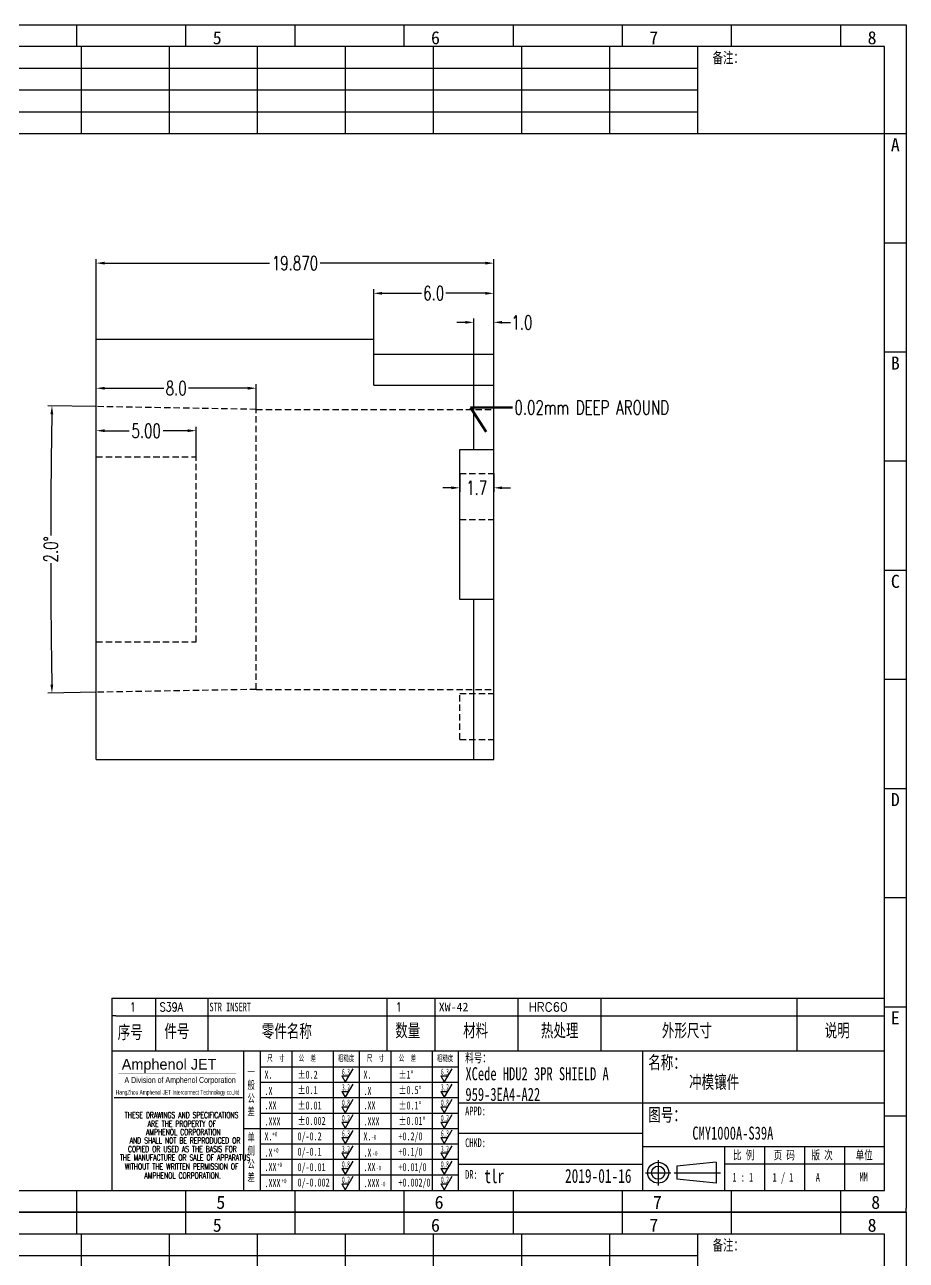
# Model space of a CAD drawing. Header units: millimetres. Extents: x -2852 to 5627, y -2271 to 1849.
# Drawn here: x -113.8 to -69.8, y -129.3 to -67.6 of the extents above; entities that cross this region are included whole.
import ezdxf
from ezdxf.enums import TextEntityAlignment as Align

# ---------------------------------------------------------------- set-up
doc = ezdxf.new("R2010")
doc.units = ezdxf.units.MM
doc.header["$PDSIZE"] = 3
doc.linetypes.add('DASHED2', pattern=[9.525, 6.35, -3.175])
for name, color, linetype in [('1', 7, 'Continuous'), ('11', 4, 'DASHED2'), ('41', 1, 'Continuous')]:
    doc.layers.add(name, color=color, linetype=linetype)
doc.styles.add('CH', font='仿宋_GB2312_0.ttf')
doc.styles.add('jet02', font='simplex.shx', dxfattribs={"width": 0.7})
doc.styles.add('SIMPLEX', font='SIMPLEX')
doc.styles.get("Standard").update_dxf_attribs({"font": '仿宋_GB2312_0.ttf', "width": 0.7})
doc.styles.add('TEXTSTYLE_1', font='TRIUMB.TTF')
doc.styles.add('TEXTSTYLE_2', font='TRIUM.TTF')
doc.styles.add('tk', font='', dxfattribs={"width": 0.7})
doc.styles.add('tk 2', font='仿宋_GB2312_0.ttf', dxfattribs={"width": 0.65})
doc.styles.add('tk 4', font='simplex.shx', dxfattribs={"width": 0.65, "bigfont": 'bigfont.shx'})
doc.styles.get('tk').set_extended_font_data('NSimSun')
doc.dimstyles.new('jet02', dxfattribs={"dimtxt": 3.5, "dimasz": 2.1, "dimexe": 1, "dimexo": 0, "dimgap": 0.5, "dimtad": 0, "dimtoh": 1, "dimdec": 3, "dimzin": 9, "dimdsep": 46, "dimtxsty": 'jet02', "dimcen": 0, "dimclrt": 256, "dimazin": 2, "dimtfac": 1, "dimtdec": 3, "dimtofl": 0, "dimtmove": 0, "dimatfit": 1, "dimfxl": 0, "dimarcsym": 0})

# ---------------------------------------------------------------- blocks, each defined once
blk = doc.blocks.new('A3-N')
at = {"layer": '1', "color": 1}
for p, q in [((0, 0), (0, 296.73)), ((0, 296.73), (420, 296.73)), ((21.82, 291.27), (21.82, 296.73)), ((49.09, 291.27), (49.09, 296.73)), ((76.36, 291.27), (76.36, 296.73)), ((103.64, 291.27), (103.64, 296.73)), ((103.64, 291.27), (103.64, 296.73)), ((103.64, 291.27), (103.64, 296.73)), ((130.91, 291.27), (130.91, 296.73)), ((158.18, 291.27), (158.18, 296.73)), ((185.45, 291.27), (185.45, 296.73)), ((212.73, 291.27), (212.73, 296.73)), ((240, 291.27), (240, 296.73)), ((267.27, 291.27), (267.27, 296.73)), ((294.55, 291.27), (294.55, 296.73)), ((321.82, 291.27), (321.82, 296.73)), ((349.09, 291.27), (349.09, 296.73)), ((376.36, 291.27), (376.36, 296.73)), ((403.64, 291.27), (403.64, 296.73)), ((420, 296.73), (420, 1)), ((5.45, 269.45), (0, 269.45)), ((420, 269.45), (414.55, 269.45)), ((5.45, 242.18), (0, 242.18)), ((420, 242.18), (414.55, 242.18)), ((5.45, 214.91), (0, 214.91)), ((420, 214.91), (414.55, 214.91)), ((5.45, 187.64), (0, 187.64)), ((420, 187.64), (414.55, 187.64)), ((5.45, 160.36), (0, 160.36)), ((420, 160.36), (414.55, 160.36)), ((5.45, 133.09), (0, 133.09)), ((420, 133.09), (414.55, 133.09)), ((5.45, 105.82), (0, 105.82)), ((420, 105.82), (414.55, 105.82)), ((5.45, 78.55), (0, 78.55)), ((420, 78.55), (414.55, 78.55)), ((5.45, 51.27), (0, 51.27)), ((420, 51.27), (414.55, 51.27)), ((222.45, 49.09), (221.45, 49.09)), ((221.45, 49.09), (221.45, 40.36)), ((222.45, 49.09), (414.55, 49.09)), ((232.36, 49.09), (232.36, 40.36)), ((245.45, 49.09), (245.45, 40.36)), ((290.18, 49.09), (290.18, 40.36)), ((302.18, 49.09), (302.18, 40.36)), ((322.91, 49.09), (322.91, 40.36)), ((343.64, 49.09), (343.64, 40.36)), ((392.73, 40.36), (392.73, 49.09)), ((258.55, 40.36), (258.55, 5.44)), ((266.45, 40.36), (266.45, 5.44)), ((276.78, 40.36), (276.78, 5.45)), ((291.18, 40.36), (291.18, 5.45)), ((301.51, 40.37), (301.51, 5.46)), ((308.01, 40.36), (308.01, 5.45)), ((354.09, 40.36), (354.09, 5.45)), ((308.01, 32.39), (258.55, 32.39)), ((308.01, 28.54), (258.55, 28.54)), ((414.55, 27.27), (308.01, 27.27)), ((5.45, 24), (0, 24)), ((308.01, 24.69), (258.55, 24.69)), ((420, 24), (414.55, 24)), ((354.09, 19.63), (308.01, 19.63)), ((308.01, 16.99), (258.55, 16.99)), ((414.55, 16.36), (354.09, 16.36)), ((374.55, 16.36), (374.55, 5.45)), ((384.55, 16.36), (384.55, 5.45)), ((394.55, 16.36), (394.55, 5.45)), ((404.55, 16.36), (404.55, 5.45)), ((308.01, 13.14), (258.55, 13.14)), ((372.51, 12.49), (362.69, 11.5)), ((372.51, 12.49), (372.51, 7.25)), ((308.01, 9.29), (258.55, 9.29)), ((308.01, 11.99), (354.09, 11.99)), ((362.69, 11.5), (362.69, 8.23)), ((414.55, 12), (374.55, 12)), ((372.51, 7.25), (362.69, 8.23)), ((21.82, 0), (21.82, 5.45)), ((49.09, 0), (49.09, 5.45)), ((76.36, 0), (76.36, 5.45)), ((103.64, 0), (103.64, 5.45)), ((130.91, 0), (130.91, 5.45)), ((158.18, 0), (158.18, 5.45)), ((185.45, 0), (185.45, 5.45)), ((212.73, 0), (212.73, 5.45)), ((240, 0), (240, 5.45)), ((267.27, 0), (267.27, 5.45)), ((294.55, 0), (294.55, 5.45)), ((321.82, 0), (321.82, 5.45)), ((349.09, 0), (349.09, 5.45)), ((376.36, 0), (376.36, 5.45)), ((403.64, 0), (403.64, 5.45)), ((1, 0), (0, 0)), ((420, 0), (1, 0)), ((420, 0), (420, 1))]:
    blk.add_line(p, q, dxfattribs=at)
at = {"layer": '1'}
for p, q in [((414.55, 278.18), (414.55, 284.73)), ((221.45, 40.36), (221.45, 5.45)), ((221.45, 40.36), (414.55, 40.36)), ((221.45, 40.36), (414.55, 40.36)), ((254.41, 40.36), (254.41, 5.45)), ((283.28, 40.36), (283.28, 5.45)), ((308.01, 36.24), (258.55, 36.24)), ((222.08, 28.67), (254.12, 28.67)), ((308.01, 20.84), (254.41, 20.84))]:
    blk.add_line(p, q, dxfattribs=at)
at = {"layer": '1', "color": 1, "ltscale": 0.05}
for p, q in [((278.93, 34.04), (279.79, 32.56)), ((278.93, 34.04), (280.65, 34.04)), ((281.68, 35.84), (279.79, 32.56)), ((303.66, 34.05), (304.52, 32.56)), ((303.66, 34.05), (305.38, 34.05)), ((306.41, 35.84), (304.52, 32.56)), ((281.68, 31.99), (279.79, 28.71)), ((306.41, 31.99), (304.52, 28.71)), ((278.93, 30.19), (279.79, 28.71)), ((278.93, 30.19), (280.65, 30.19)), ((281.68, 28.14), (279.79, 24.86)), ((303.66, 30.2), (305.38, 30.2)), ((303.66, 30.2), (304.52, 28.71)), ((306.41, 28.14), (304.52, 24.86)), ((278.93, 26.34), (279.79, 24.86)), ((278.93, 26.34), (280.65, 26.34)), ((303.66, 26.35), (304.52, 24.86)), ((303.66, 26.35), (305.38, 26.35)), ((278.93, 22.49), (280.65, 22.49)), ((278.93, 22.49), (279.79, 21.01)), ((281.68, 24.29), (279.79, 21.01)), ((303.66, 22.5), (305.38, 22.5)), ((303.66, 22.5), (304.52, 21.01)), ((306.41, 24.29), (304.52, 21.01)), ((278.93, 18.66), (279.79, 17.17)), ((278.93, 18.66), (280.65, 18.66)), ((281.68, 20.45), (279.79, 17.17)), ((303.66, 18.66), (304.52, 17.18)), ((303.66, 18.66), (305.38, 18.66)), ((306.41, 20.46), (304.52, 17.18)), ((281.68, 16.6), (279.79, 13.32)), ((306.41, 16.61), (304.52, 13.33)), ((278.93, 14.81), (280.65, 14.81)), ((278.93, 14.81), (279.79, 13.32)), ((281.68, 12.75), (279.79, 9.47)), ((303.66, 14.81), (305.38, 14.81)), ((303.66, 14.81), (304.52, 13.33)), ((306.41, 12.76), (304.52, 9.48)), ((278.93, 10.96), (279.79, 9.47)), ((278.93, 10.96), (280.65, 10.96)), ((303.66, 10.96), (304.52, 9.48)), ((303.66, 10.96), (305.38, 10.96)), ((278.93, 7.11), (279.79, 5.62)), ((278.93, 7.11), (280.65, 7.11)), ((281.68, 8.9), (279.79, 5.62)), ((303.66, 7.11), (305.38, 7.11)), ((303.66, 7.11), (304.52, 5.63)), ((306.41, 8.91), (304.52, 5.63))]:
    blk.add_line(p, q, dxfattribs=at)
at = {"layer": '1', "color": 1, "ltscale": 0.1}
for p, q in [((358.01, 13.02), (358.01, 6.71)), ((354.86, 9.87), (361.17, 9.87)), ((362.03, 9.87), (373.54, 9.87))]:
    blk.add_line(p, q, dxfattribs=at)
at = {"layer": '1'}
blk.add_lwpolyline([(221.45, 5.45), (414.55, 5.45), (414.55, 291.27), (5.45, 291.27), (5.45, 5.45), (414.55, 5.45)], dxfattribs=at)
at = {"layer": '1', "color": 7, "linetype": 'Continuous', "const_width": 0.123}
blk.add_lwpolyline([(223.11, 34.74), (252.6, 34.76)], dxfattribs=at)
at = {"layer": '1', "color": 1}
for radius in [2.62, 1.64]:
    blk.add_circle((358.01, 9.87), radius, dxfattribs=at)
at = {"layer": '41'}
for p, q in [((27.27, 291.27), (27.27, 269.45)), ((60, 291.27), (60, 269.45)), ((81.82, 291.27), (81.82, 269.45)), ((103.82, 291.27), (103.82, 269.45)), ((125.82, 291.27), (125.82, 269.45)), ((147.82, 291.27), (147.82, 269.45)), ((169.82, 291.27), (169.82, 269.45)), ((191.82, 291.27), (191.82, 269.45)), ((213.82, 291.27), (213.82, 269.45)), ((235.82, 291.27), (235.82, 269.45)), ((257.82, 291.27), (257.82, 269.45)), ((279.82, 291.27), (279.82, 269.45)), ((301.82, 291.27), (301.82, 269.45)), ((323.82, 291.27), (323.82, 269.45)), ((345.82, 291.27), (345.82, 269.45)), ((367.82, 291.27), (367.82, 269.45)), ((367.82, 285.82), (5.45, 285.82)), ((367.82, 280.36), (5.45, 280.36)), ((367.82, 274.91), (5.45, 274.91)), ((414.55, 269.45), (5.45, 269.45))]:
    blk.add_line(p, q, dxfattribs=at)
at = {"layer": '1', "color": 1}
for s, p in [('1', (29.64, 295.11)), ('2', (84.18, 295.11)), ('3', (138.73, 295.11)), ('4', (193.27, 295.11)), ('5', (247.82, 295.11)), ('6', (302.36, 295.11)), ('7', (356.91, 295.11)), ('8', (411.45, 295.11)), ('1', (30.53, 4.11)), ('2', (85.08, 4.11)), ('3', (139.62, 4.11)), ('4', (194.17, 4.11)), ('5', (248.72, 4.11)), ('6', (303.26, 4.11)), ('7', (357.81, 4.11)), ('8', (412.35, 4.11))]:
    blk.add_text(s, height=3.27, dxfattribs=at).set_placement(p, align=Align.TOP_CENTER)
at = {"layer": '1', "style": 'tk', "width": 0.7}
for s, p in [('投单日期:', (16.36, 288.55)), ('工    序:', (70.91, 288.55)), ('备注：', (375.51, 288.55)), ('交    期:', (16.36, 283.09)), ('预估工时:', (70.91, 283.09)), ('加工代码:', (16.36, 277.64)), ('实际工时:', (70.91, 277.64)), ('数    量:', (16.36, 272.18)), ('工序交期:', (70.91, 272.18))]:
    blk.add_text(s, height=2.727, dxfattribs=at).set_placement(p, align=Align.MIDDLE)
at = {"layer": '1', "color": 1}
for s, p in [('A', (2.04, 268.36)), ('B', (2.04, 213.82)), ('C', (2.04, 159.27)), ('D', (2.04, 104.73)), ('E', (2.04, 50.18))]:
    blk.add_text(s, height=3.27, dxfattribs=at).set_placement(p, align=Align.TOP_LEFT)
for s, p in [('A', (418.37, 268.36)), ('B', (418.37, 213.82)), ('C', (418.37, 159.27)), ('D', (418.37, 104.73)), ('E', (418.37, 50.18))]:
    blk.add_text(s, height=3.27, dxfattribs=at).set_placement(p, align=Align.TOP_RIGHT)
at = {"layer": '1', "color": 1, "style": 'tk 2', "width": 0.7}
for s, height, p in [('序号', 3.273, (222.96, 43.34)), ('件号', 3.273, (234.62, 43.61)), ('零件名称', 3.273, (258.97, 43.61)), ('数量', 3.273, (292.3, 43.78)), ('材料', 3.273, (309.27, 43.78)), ('热处理', 3.273, (328.71, 43.78)), ('外形尺寸', 3.273, (358.94, 43.78)), ('说明', 3.273, (399.61, 43.78)), ('料号：', 2.182, (309.77, 37.46)), ('名称：', 3.273, (355.52, 35.79)), ('图号：', 3.273, (355.52, 22.7)), ('比 例', 2.182, (376.69, 13.18)), ('页 码', 2.182, (386.85, 13.18)), ('版 次', 2.182, (396.31, 13.18)), ('单位', 2.182, (407.35, 13.18))]:
    blk.add_text(s, height=height, dxfattribs=at).set_placement(p)
at = {"layer": '1', "color": 7, "linetype": 'Continuous', "style": 'TEXTSTYLE_1'}
blk.add_text('Amphenol JET', height=2.7, dxfattribs=at).set_placement((223.96, 35.61))
at = {"layer": '1', "color": 1, "style": 'tk 2', "width": 0.7}
for s, p in [('X.', (259.64, 34.37)), ('%%P0.2', (267.9, 34.37)), ('X.', (284.37, 34.37)), ('%%P1%%D', (293.12, 34.37)), ('.X', (259.64, 30.28)), ('%%P0.1', (267.9, 30.52)), ('.X', (284.37, 30.28)), ('%%P0.5%%D', (293.12, 30.52)), ('%%P0.01', (267.9, 26.67)), ('%%P0.1%%D', (293.12, 26.67)), ('.XX', (259.64, 26.71)), ('.XX', (284.37, 26.71)), ('.XXX', (259.64, 22.68)), ('%%P0.002', (267.9, 22.82)), ('.XXX', (284.37, 22.68)), ('%%P0.01%%D', (293.12, 22.82)), ('X.', (259.64, 18.97)), ('0/-0.2', (267.9, 18.97)), ('X.', (284.37, 18.97)), ('+0.2/0', (293.12, 18.97)), ('.X', (259.64, 14.88)), ('0/-0.1', (267.9, 15.12)), ('.X', (284.37, 14.88)), ('+0.1/0', (293.12, 15.12)), ('0/-0.01', (267.9, 11.27)), ('+0.01/0', (293.12, 11.27)), ('.XX', (259.64, 11.31)), ('.XX', (284.37, 11.31)), ('.XXX', (259.64, 7.28)), ('0/-0.002', (267.9, 7.42)), ('.XXX', (284.37, 7.28)), ('+0.002/0', (293.12, 7.42))]:
    blk.add_text(s, height=2, dxfattribs=at).set_placement(p, align=Align.MIDDLE_LEFT)
at = {"layer": '1', "color": 1, "ltscale": 0.05, "style": 'tk 2', "width": 0.5}
for s, p in [('6.3', (279.01, 34.26)), ('6.3', (303.74, 34.27)), ('3.2', (279.01, 30.41)), ('3.2', (303.74, 30.42)), ('0.8', (279.01, 26.56)), ('0.8', (303.74, 26.57)), ('0.2', (279.01, 22.71)), ('0.2', (303.74, 22.72)), ('6.3', (279.01, 18.87)), ('6.3', (303.74, 18.88)), ('3.2', (279.01, 15.02)), ('3.2', (303.74, 15.03)), ('0.8', (279.01, 11.17)), ('0.8', (303.74, 11.18)), ('0.2', (279.01, 7.32)), ('0.2', (303.74, 7.33))]:
    blk.add_text(s, height=1.6, dxfattribs=at).set_placement(p)
at = {"layer": '1', "color": 7, "linetype": 'Continuous'}
for s, height, style, width, p in [('A Division of Amphenol Corporation', 1.5, 'TEXTSTYLE_2', 0.7, (224.64, 32.29)), ('HangZhou Amphenol JET Interconnect Technology co.,ltd ', 1.2, 'TEXTSTYLE_2', 0.6, (222.47, 29.36)), ('THESE DRAWINGS AND SPECIFICATIONS', 1.5, 'tk 4', 0.6, (224.73, 23.52)), ('ARE THE PROPERTY OF', 1.5, 'tk 4', 0.6, (230.45, 21.35)), ('AND SHALL NOT BE REPRODUCED OR', 1.5, 'tk 4', 0.6, (225.95, 17.17)), ('AMPHENOL CORPORATION', 1.5, 'tk 4', 0.6, (230.04, 19.27)), ('COPIED OR USED AS THE BASIS FOR', 1.5, 'tk 4', 0.6, (225.54, 15.02)), ('THE MANUFACTURE OR SALE OF APPARATUS', 1.5, 'tk 4', 0.6, (223.5, 12.92)), ('WITHOUT THE WRITTEN PERMISSION OF', 1.5, 'tk 4', 0.6, (224.73, 10.67)), ('AMPHENOL CORPORATION.', 1.5, 'tk 4', 0.6, (229.63, 8.4))]:
    blk.add_text(s, height=height, dxfattribs=dict(at, style=style, width=width)).set_placement(p)
at = {"layer": '1', "style": 'tk 2', "width": 0.7}
for s, p in [('APPD:', (309.77, 24.21)), ('CHKD:', (309.77, 16.27)), ('DR:', (309.77, 8.35))]:
    blk.add_text(s, height=2.182, dxfattribs=at).set_placement(p)
at = {"layer": '1', "color": 7, "style": 'tk 2', "width": 0.7}
blk.add_text('MM', height=2.182, dxfattribs=at).set_placement((408.31, 7.75))
at = {"layer": '1', "color": 1, "ltscale": 0.05, "char_height": 1.5, "width": 6.3627, "attachment_point": 1, "style": 'tk 2'}
for s, insert in [('尺  寸', (260.31, 39.25)), ('公  差', (268.17, 39.25)), ('粗糙度', (277.98, 39.25)), ('尺  寸', (285.2, 39.25)), ('公  差', (293.18, 39.25)), ('粗糙度', (302.71, 39.26))]:
    blk.add_mtext(s, dxfattribs=dict(at, insert=insert))
at = {"layer": '1', "ltscale": 0.05, "char_height": 2, "width": 2.5195, "attachment_point": 1, "style": 'tk 2'}
for s, insert in [('一般公差', (255.39, 36.11)), ('单侧公差', (255.39, 19.71))]:
    blk.add_mtext(s, dxfattribs=dict(at, insert=insert))
at = {"layer": '1', "color": 1, "ltscale": 0.05, "char_height": 1.2, "width": 5.1396, "attachment_point": 1, "line_spacing_factor": 0.8, "style": 'tk 2'}
for s, insert in [('+0', (261.58, 20.13)), ('-0', (286.31, 19.33)), ('+0', (261.88, 16.09)), ('+0', (262.79, 12.45)), ('-0', (286.61, 15.29)), ('-0', (287.51, 11.65)), ('+0', (263.87, 8.44)), ('-0', (288.59, 7.64))]:
    blk.add_mtext(s, dxfattribs=dict(at, insert=insert))
at = {"layer": '1', "style": 'tk 2', "width": 0.7}
for tag, p in [('PATR-NO1', (309.84, 32.96)), ('TITLE', (365.74, 30.9)), ('PATR-NO2', (309.84, 27.81)), ('DWG-NO:', (366.54, 18.14))]:
    blk.add_attdef(tag, p, '', height=3.27, dxfattribs=at)
at = {"layer": '1', "color": 1, "style": 'tk 2', "width": 0.7}
for tag, p in [('DRAW', (314.55, 7.27)), ('DATE', (334.72, 7.32))]:
    blk.add_attdef(tag, p, '', height=3.49, dxfattribs=at)
at = {"layer": '1', "style": 'tk 2', "width": 0.7}
for tag, p in [('SCALE', (376.55, 8.73)), ('SHEET', (386.6, 8.72)), ('REV', (397.38, 8.73))]:
    blk.add_attdef(tag, text='', height=2.18, dxfattribs=at).set_placement(p, align=Align.MIDDLE_LEFT)
blk = doc.blocks.new('FB3')
at = {"layer": '1', "color": 1}
for p, q in [((0, 4.36), (193.09, 4.36)), ((0, 4.36), (0, 0)), ((10.91, 4.36), (10.91, 0)), ((24, 4.36), (24, 0)), ((68.73, 4.36), (68.73, 0)), ((80.73, 4.36), (80.73, 0)), ((101.45, 4.36), (101.45, 0)), ((122.18, 4.36), (122.18, 0)), ((171.27, 0), (171.27, 4.36))]:
    blk.add_line(p, q, dxfattribs=at)
at = {"layer": '1'}
for tag, style, p in [('ITEM', 'SIMPLEX', (4.36, 2.18)), ('PARTNO', 'SIMPLEX', (12, 2.18)), ('QTY', 'SIMPLEX', (74.18, 2.18)), ('MATL', 'CH', (81.72, 2.18)), ('FINISH', 'SIMPLEX', (104.17, 2.18)), ('SPEC', 'SIMPLEX', (130.91, 2.18)), ('REMARK', 'SIMPLEX', (174.06, 2.18))]:
    blk.add_attdef(tag, text='', height=2.18, dxfattribs=dict(at, style=style)).set_placement(p, align=Align.MIDDLE_LEFT)
at = {"layer": '1', "style": 'tk', "width": 0.7}
blk.add_attdef('DIE', text='', height=2.18, dxfattribs=at).set_placement((24.43, 2.18), align=Align.MIDDLE_LEFT)
blk = doc.blocks.new('*D3566')
at = {"layer": '41', "ltscale": 0.05}
for p, q in [((804.968, -2541.599), (804.968, -2540.087)), ((805.388, -2540.287), (806.621, -2540.287)), ((809.548, -2540.287), (808.315, -2540.287)), ((809.968, -2541.599), (809.968, -2540.087))]:
    blk.add_line(p, q, dxfattribs=at)
for points in [[(805.388, -2540.217), (805.388, -2540.357), (804.968, -2540.287)], [(809.548, -2540.217), (809.548, -2540.357), (809.968, -2540.287)]]:
    blk.add_solid(points, dxfattribs=at)
at = {"layer": 'Defpoints', "color": 0, "ltscale": 0.05}
for p in [(804.968, -2540.287), (804.968, -2541.599), (809.968, -2541.599)]:
    blk.add_point(p, dxfattribs=at)
at = {"layer": '41', "ltscale": 0.05, "insert": (807.468, -2540.287), "char_height": 0.7, "attachment_point": 5, "style": 'jet02'}
blk.add_mtext('5.00', dxfattribs=at)
blk = doc.blocks.new('*D3567')
at = {"layer": '41', "ltscale": 0.05}
for p, q in [((804.968, -2535.719), (804.968, -2531.713)), ((805.388, -2531.913), (813.636, -2531.913)), ((824.418, -2531.913), (816.17, -2531.913)), ((824.838, -2536.469), (824.838, -2531.713))]:
    blk.add_line(p, q, dxfattribs=at)
for points in [[(805.388, -2531.843), (805.388, -2531.983), (804.968, -2531.913)], [(824.418, -2531.843), (824.418, -2531.983), (824.838, -2531.913)]]:
    blk.add_solid(points, dxfattribs=at)
at = {"layer": 'Defpoints', "color": 0, "ltscale": 0.05}
for p in [(824.838, -2531.913), (804.968, -2535.719), (824.838, -2536.469)]:
    blk.add_point(p, dxfattribs=at)
at = {"layer": '41', "ltscale": 0.05, "insert": (814.903, -2531.913), "char_height": 0.7, "attachment_point": 5, "style": 'jet02'}
blk.add_mtext('19.870', dxfattribs=at)
blk = doc.blocks.new('*D3568')
at = {"layer": '41', "ltscale": 0.05}
for p, q in [((818.838, -2535.719), (818.838, -2533.221)), ((819.258, -2533.421), (821.225, -2533.421)), ((824.418, -2533.421), (822.451, -2533.421)), ((824.838, -2536.469), (824.838, -2533.221))]:
    blk.add_line(p, q, dxfattribs=at)
for points in [[(819.258, -2533.351), (819.258, -2533.491), (818.838, -2533.421)], [(824.418, -2533.351), (824.418, -2533.491), (824.838, -2533.421)]]:
    blk.add_solid(points, dxfattribs=at)
at = {"layer": 'Defpoints', "color": 0, "ltscale": 0.05}
for p in [(824.838, -2533.421), (818.838, -2535.719), (824.838, -2536.469)]:
    blk.add_point(p, dxfattribs=at)
at = {"layer": '41', "ltscale": 0.05, "insert": (821.838, -2533.421), "char_height": 0.7, "attachment_point": 5, "style": 'jet02'}
blk.add_mtext('6.0', dxfattribs=at)
blk = doc.blocks.new('*D3569')
at = {"layer": '41', "ltscale": 0.05}
for p, q in [((823.838, -2538.019), (823.838, -2534.671)), ((824.838, -2536.469), (824.838, -2534.671)), ((823.418, -2534.871), (822.998, -2534.871)), ((825.258, -2534.871), (825.678, -2534.871))]:
    blk.add_line(p, q, dxfattribs=at)
for points in [[(823.418, -2534.801), (823.418, -2534.941), (823.838, -2534.871)], [(825.258, -2534.801), (825.258, -2534.941), (824.838, -2534.871)]]:
    blk.add_solid(points, dxfattribs=at)
at = {"layer": 'Defpoints', "color": 0, "ltscale": 0.05}
for p in [(824.838, -2534.871), (824.838, -2536.469), (823.838, -2538.019)]:
    blk.add_point(p, dxfattribs=at)
at = {"layer": '41', "ltscale": 0.05, "insert": (826.245, -2534.871), "char_height": 0.7, "attachment_point": 5, "style": 'jet02'}
blk.add_mtext('1.0', dxfattribs=at)
blk = doc.blocks.new('*D3570')
at = {"layer": '41', "ltscale": 0.05}
for p, q in [((823.138, -2542.419), (823.138, -2543.34)), ((824.838, -2542.419), (824.838, -2543.34)), ((822.718, -2543.14), (822.298, -2543.14)), ((825.258, -2543.14), (825.678, -2543.14))]:
    blk.add_line(p, q, dxfattribs=at)
for points in [[(822.718, -2543.07), (822.718, -2543.21), (823.138, -2543.14)], [(825.258, -2543.07), (825.258, -2543.21), (824.838, -2543.14)]]:
    blk.add_solid(points, dxfattribs=at)
at = {"layer": 'Defpoints', "color": 0, "ltscale": 0.05}
for p in [(823.138, -2542.419), (824.838, -2542.419), (823.138, -2543.14)]:
    blk.add_point(p, dxfattribs=at)
at = {"layer": '41', "ltscale": 0.05, "insert": (823.988, -2543.14), "char_height": 0.7, "attachment_point": 5, "style": 'jet02'}
blk.add_mtext('1.7', dxfattribs=at)
blk = doc.blocks.new('*D3571')
at = {"layer": '41', "ltscale": 0.05}
for p, q in [((804.968, -2539.079), (802.56, -2539.037)), ((804.968, -2553.359), (802.56, -2553.401))]:
    blk.add_line(p, q, dxfattribs=at)
for start, end in [(179.05851, 179.90318), (180.09682, 180.94149)]:
    blk.add_arc((1213.998, -2546.219), 411.3, start, end, dxfattribs=at)
for points in [[(802.683, -2539.46), (802.823, -2539.462), (802.76, -2539.041)], [(802.823, -2552.976), (802.683, -2552.979), (802.76, -2553.397)]]:
    blk.add_solid(points, dxfattribs=at)
at = {"layer": 'Defpoints', "color": 0, "ltscale": 0.05}
for p in [(804.968, -2539.079), (812.968, -2539.219), (802.704, -2543.826), (812.968, -2553.219), (804.968, -2553.359)]:
    blk.add_point(p, dxfattribs=at)
at = {"layer": '41', "ltscale": 0.05, "insert": (802.698, -2546.219), "char_height": 0.7, "attachment_point": 5, "rotation": 90, "style": 'jet02'}
blk.add_mtext('2.0°', dxfattribs=at)
blk = doc.blocks.new('*D3572')
at = {"layer": '41', "ltscale": 0.05}
for p, q in [((804.968, -2539.079), (804.968, -2537.964)), ((805.388, -2538.164), (808.355, -2538.164)), ((812.548, -2538.164), (809.581, -2538.164)), ((812.968, -2539.219), (812.968, -2537.964))]:
    blk.add_line(p, q, dxfattribs=at)
for points in [[(805.388, -2538.094), (805.388, -2538.234), (804.968, -2538.164)], [(812.548, -2538.094), (812.548, -2538.234), (812.968, -2538.164)]]:
    blk.add_solid(points, dxfattribs=at)
at = {"layer": 'Defpoints', "color": 0, "ltscale": 0.05}
for p in [(804.968, -2538.164), (804.968, -2539.079), (812.968, -2539.219)]:
    blk.add_point(p, dxfattribs=at)
at = {"layer": '41', "ltscale": 0.05, "insert": (808.968, -2538.164), "char_height": 0.7, "attachment_point": 5, "style": 'jet02'}
blk.add_mtext('8.0', dxfattribs=at)

msp = doc.modelspace()

# ---------------------------------------------------------------- linework, layer by layer
at = {"layer": '1', "ltscale": 0.05}
for p, q in [((-110.2397, -83.2893), (-96.3697, -83.2893)), ((-110.2397, -104.2893), (-110.2397, -83.2893)), ((-96.3697, -85.5893), (-96.3697, -83.2893)), ((-96.3697, -84.0393), (-90.3697, -84.0393)), ((-90.3697, -104.2893), (-90.3697, -84.0393)), ((-96.3697, -85.5893), (-90.3697, -85.5893)), ((-110.2397, -104.2893), (-90.3697, -104.2893))]:
    msp.add_line(p, q, dxfattribs=at)
at = {"layer": '1', "color": 3, "ltscale": 0.05}
for p, q in [((-91.3697, -88.7893), (-91.3697, -85.5893)), ((-91.3697, -104.2893), (-91.3697, -96.2893))]:
    msp.add_line(p, q, dxfattribs=at)
at = {"layer": '1', "color": 2, "ltscale": 0.05}
msp.add_lwpolyline([(-90.3697, -96.2893), (-92.0697, -96.2893), (-92.0697, -88.7893), (-90.3697, -88.7893)], dxfattribs=at)
at = {"layer": '11', "ltscale": 0.05}
for p, q in [((-102.2397, -86.7893), (-110.2397, -86.6496)), ((-102.2397, -86.7893), (-90.3697, -86.7893)), ((-102.2397, -100.7893), (-102.2397, -86.7893)), ((-110.2397, -89.1693), (-105.2397, -89.1693)), ((-105.2397, -98.4093), (-105.2397, -89.1693)), ((-110.2397, -98.4093), (-105.2397, -98.4093)), ((-102.2397, -100.7893), (-110.2397, -100.9289)), ((-102.2397, -100.7893), (-90.3697, -100.7893))]:
    msp.add_line(p, q, dxfattribs=at)
at = {"layer": '11', "color": 2, "ltscale": 0.05}
for p, q in [((-92.0697, -89.9893), (-90.3697, -89.9893)), ((-92.0697, -92.2893), (-90.3697, -92.2893)), ((-92.0697, -100.9893), (-90.3697, -100.9893)), ((-92.0697, -103.2893), (-92.0697, -100.9893)), ((-92.0697, -103.2893), (-90.3697, -103.2893))]:
    msp.add_line(p, q, dxfattribs=at)

# ---------------------------------------------------------------- block references
at = {"layer": '1', "ltscale": 0.05, "xscale": 0.2000000000000455, "yscale": 0.2000000000000455, "zscale": 0.2000000000000455}
for p, values in [((-153.7532, -126.9126), {'DWG-NO:': 'CMY1000A-S39A', 'TITLE': '冲模镶件', 'REV': 'A', 'SHEET': '1 / 1', 'DRAW': 'tlr', 'DATE': '2019-01-16', 'PATR-NO1': 'XCede HDU2 3PR SHIELD A', 'PATR-NO2': '959-3EA4-A22', 'SCALE': '1 : 1'}), ((-153.7532, -186.2581), {'DWG-NO:': 'CMY1000A-S39B', 'TITLE': '冲模镶件', 'REV': 'A', 'SHEET': '1 / 1', 'DRAW': 'tlr', 'DATE': '2019-01-16', 'PATR-NO1': 'XCede HDU2 3PR SHIELD A', 'PATR-NO2': '959-3EA4-A22', 'SCALE': '1 : 1'})]:
    msp.add_blockref('A3-N', p, dxfattribs=at).add_auto_attribs(values)
at = {"layer": '1', "ltscale": 0.05}
ref = msp.add_blockref('FB3', (-109.4623, -117.0944), dxfattribs=dict(at, xscale=0.2000000000000455, yscale=0.2000000000000455, zscale=0.2000000000000455))
ref.add_attrib('PARTNO', 'S39A', dxfattribs={"height": 0.43636, "style": 'SIMPLEX', "width": 0.8}).set_placement((-107.0623, -116.6581), align=Align.MIDDLE_LEFT)
ref.add_attrib('ITEM', '1', dxfattribs={"height": 0.4364, "style": 'SIMPLEX'}).set_placement((-108.5896, -116.6581), align=Align.MIDDLE_LEFT)
ref.add_attrib('DIE', 'STR INSERT', dxfattribs={"height": 0.43636, "style": 'tk', "width": 0.7}).set_placement((-104.5763, -116.6581), align=Align.MIDDLE_LEFT)
ref.add_attrib('QTY', '1', dxfattribs={"height": 0.4364, "style": 'SIMPLEX'}).set_placement((-95.3024, -116.6581), align=Align.MIDDLE_LEFT)
ref.add_attrib('MATL', 'XW-42', dxfattribs={"height": 0.43636, "style": 'CH'}).set_placement((-93.1191, -116.6581), align=Align.MIDDLE_LEFT)
ref.add_attrib('FINISH', 'HRC60', dxfattribs={"height": 0.43636, "style": 'SIMPLEX'}).set_placement((-88.6278, -116.6581), align=Align.MIDDLE_LEFT)

# ---------------------------------------------------------------- texts
at = {"layer": '41', "ltscale": 0.05, "insert": (-89.3363, -86.7002), "char_height": 0.7, "attachment_point": 4, "style": 'jet02'}
msp.add_mtext('0.02mm DEEP AROUND', dxfattribs=at)

# ---------------------------------------------------------------- dimensions: what is measured, and where the dimension line sits
at = {"layer": '41', "ltscale": 0.05}
for base, p1, p2, override, picture, middle in [((-90.3697, -79.4834), (-110.2397, -83.2893), (-90.3697, -84.0393), {"dimscale": 0.2, "dimtoh": 0, "dimzin": 1, "dimclrd": 256, "dimclre": 256, "dimadec": 3, "dimazin": 0, "dimatfit": 3, "dimlwd": 65535, "dimlwe": 65535}, '*D3567', (-100.3047, -79.4834)), ((-90.3697, -80.9913), (-96.3697, -83.2893), (-90.3697, -84.0393), {"dimscale": 0.2, "dimtoh": 0, "dimdec": 1, "dimzin": 1, "dimclrd": 256, "dimclre": 256, "dimadec": 1, "dimazin": 0, "dimatfit": 3, "dimlwd": 65535, "dimlwe": 65535}, '*D3568', (-93.3697, -80.9913)), ((-90.3697, -82.4416), (-91.3697, -85.5893), (-90.3697, -84.0393), {"dimscale": 0.2, "dimtoh": 0, "dimdec": 1, "dimzin": 1, "dimclrd": 256, "dimclre": 256, "dimadec": 1, "dimazin": 0, "dimatfit": 3, "dimlwd": 65535, "dimlwe": 65535}, '*D3569', (-88.963, -82.4416)), ((-110.2397, -85.7341), (-102.2397, -86.7893), (-110.2397, -86.6496), {"dimscale": 0.2, "dimtoh": 0, "dimdec": 1, "dimzin": 1, "dimclrd": 256, "dimclre": 256, "dimadec": 1, "dimazin": 0, "dimatfit": 3, "dimlwd": 65535, "dimlwe": 65535}, '*D3572', (-106.2397, -85.7341)), ((-110.2397, -87.8568), (-105.2397, -89.1693), (-110.2397, -89.1693), {"dimscale": 0.2, "dimtoh": 0, "dimdec": 2, "dimzin": 1, "dimclrd": 256, "dimclre": 256, "dimazin": 0, "dimatfit": 3, "dimlwd": 65535, "dimlwe": 65535}, '*D3566', (-107.7397, -87.8568)), ((-92.0697, -90.7105), (-90.3697, -89.9893), (-92.0697, -89.9893), {"dimscale": 0.2, "dimtoh": 0, "dimdec": 1, "dimzin": 1, "dimclrd": 256, "dimclre": 256, "dimadec": 1, "dimazin": 0, "dimatfit": 3, "dimlwd": 65535, "dimlwe": 65535}, '*D3570', (-91.2197, -90.7105))]:
    dim = msp.add_linear_dim(base=base, p1=p1, p2=p2, dimstyle='jet02', override=override, dxfattribs=at)
    dim.commit()
    dim.dimension.update_dxf_attribs({"geometry": picture, "text_midpoint": middle, "insert": (-915.2077, 2452.4298)})
dim = msp.add_angular_dim_2l(base=(-112.5032, -91.3964), line1=((-102.2397, -100.7893), (-110.2397, -100.9289)), line2=((-102.2397, -86.7893), (-110.2397, -86.6496)), dimstyle='jet02', override={"dimscale": 0.2, "dimtoh": 0, "dimdec": 1, "dimzin": 1, "dimclrd": 256, "dimclre": 256, "dimadec": 1, "dimazin": 0, "dimatfit": 3, "dimlwd": 65535, "dimlwe": 65535}, dxfattribs=at)
dim.commit()
dim.dimension.update_dxf_attribs({"geometry": '*D3571', "text_midpoint": (-112.5102, -93.7893), "insert": (-915.2077, 2452.4298)})

# ---------------------------------------------------------------- leaders
at = {"layer": '41', "ltscale": 0.05, "annotation_type": 0, "has_hookline": 1, "hookline_direction": 0, "text_width": 8.6567}
msp.add_leader([(-90.7544, -87.9077), (-91.5363, -86.7002), (-89.4363, -86.7002)], dimstyle='jet02', override={"dimscale": 0.2, "dimtoh": 0, "dimdec": 2, "dimzin": 1, "dimclrd": 256, "dimclre": 256, "dimazin": 0, "dimatfit": 3, "dimlwd": 65535, "dimlwe": 65535}, dxfattribs=at)

doc.saveas('drawing.dxf')
